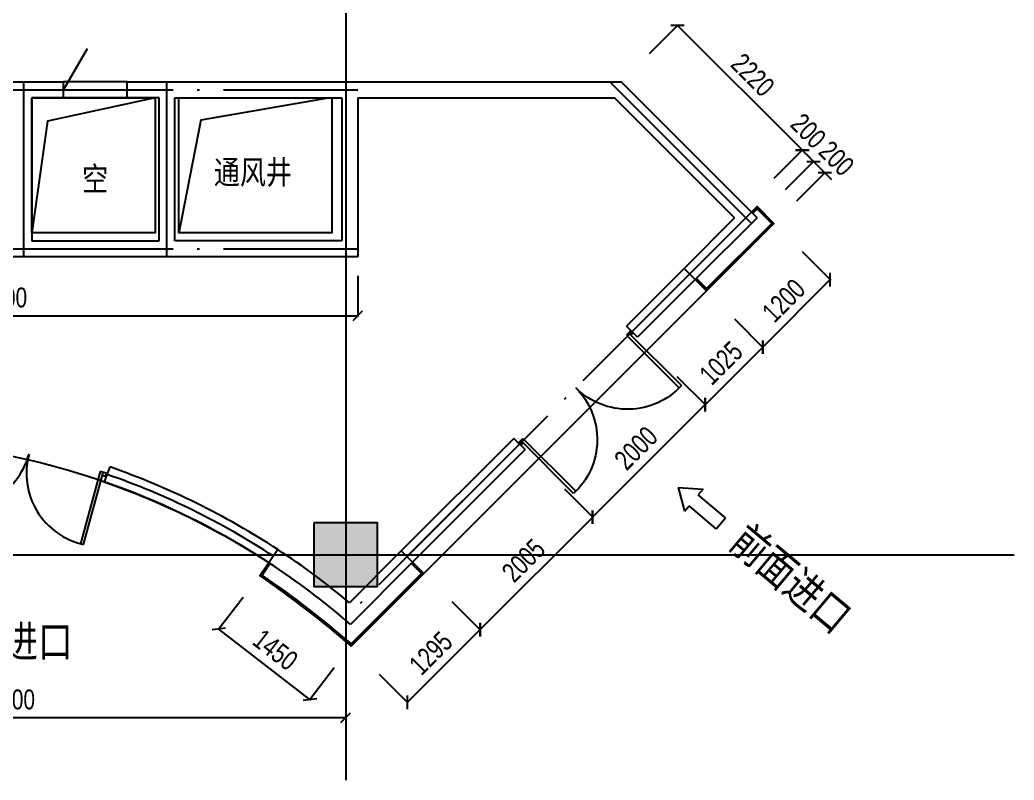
# Model space of a CAD drawing. Extents: x 52554 to 96099, y 96787 to 127580.
# Drawn here: x 77080 to 89585, y 102914 to 112481 of the extents above; entities that cross this region are included whole.
import ezdxf

# ---------------------------------------------------------------- set-up
doc = ezdxf.new("R2010")
doc.units = 0
doc.header["$LTSCALE"] = 300
doc.linetypes.add('100316总图道路$0$DOTE', pattern=[2.42, 2, -0.2, 0.02, -0.2])
doc.linetypes.add('CENTER', pattern=[2, 1.25, -0.25, 0.25, -0.25])
doc.layers.get('Defpoints').update_dxf_attribs({"color": 212})
doc.layers.add('0-土建-Defpoints', color=212, linetype='Continuous', plot=False)
for name, color, linetype in [('0-土建-DOTE', 251, 'Continuous'), ('0-土建-其他', 230, 'Continuous'), ('0-土建-房间名称', 7, 'Continuous'), ('0-土建-柱', 7, 'Continuous'), ('0-土建-窗', 4, 'Continuous'), ('0-土建-门窗', 4, 'Continuous'), ('0-土建墙体', 7, 'Continuous'), ('DIM', 3, 'Continuous'), ('新增油烟管井2014-08-06', 2, 'Continuous'), ('轴线', 10, 'CENTER')]:
    doc.layers.add(name, color=color, linetype=linetype)
doc.layers.add('H-外墙百叶', color=3, linetype='Continuous', lineweight=25)
doc.styles.get("Standard").update_dxf_attribs({"font": 'arial.ttf', "width": 0.75})
doc.styles.add('黑体', font='simhei.ttf', dxfattribs={"width": 0.8})
doc.dimstyles.new('DIM-200MM', dxfattribs={"dimtxt": 250, "dimasz": 120, "dimexe": 10, "dimexo": 100, "dimgap": 100, "dimtad": 1, "dimdec": 0, "dimrnd": 5, "dimzin": 1, "dimdsep": 46, "dimtxsty": 'Standard', "dimblk": 'OBLIQUE', "dimcen": 0.5, "dimdle": 1, "dimclrd": 256, "dimclre": 256, "dimclrt": 7, "dimaunit": 1, "dimadec": 0, "dimazin": 0, "dimtfac": 1, "dimtdec": 0, "dimtix": 1, "dimtmove": 2, "dimatfit": 3, "dimfxl": 500, "dimfxlon": 1, "dimtolj": 1, "dimtzin": 1, "dimarcsym": 0})

# ---------------------------------------------------------------- blocks, each defined once
blk = doc.blocks.new('南区-墙-1F$0$DOOR_C01')
for p, q in [((-0.48, 0.4596), (-0.48, -0.01)), ((-0.46, -0.01), (-0.46, 0.46)), ((0.46, -0.01), (0.46, 0.46)), ((0.48, 0.4596), (0.48, -0.01)), ((-0.5, -0.01), (-0.5, 0.01)), ((-0.5, 0.01), (-0.48, 0.01)), ((0.5, 0.01), (0.48, 0.01)), ((0.5, -0.01), (0.5, 0.01)), ((-0.5, -0.01), (-0.46, -0.01)), ((0.5, -0.01), (0.46, -0.01))]:
    blk.add_line(p, q)
for centre, start, end in [((-0.46, 0), 0, 92.49191), ((0.46, 0), 87.50809, 180)]:
    blk.add_arc(centre, 0.46, start, end)
blk = doc.blocks.new('_Oblique')
at = {"color": 0, "linetype": 'ByBlock', "lineweight": -2}
blk.add_line((-0.5, -0.5), (0.5, 0.5), dxfattribs=at)
blk = doc.blocks.new('*D250')
at = {"layer": 'Defpoints', "color": 0, "transparency": 16777216}
for p in [(81130, 123750), (72630, 111700), (81130, 111700)]:
    blk.add_point(p, dxfattribs=at)
at = {"layer": 'DIM', "lineweight": -2, "transparency": 16777216}
for p, q in [((72629, 123750), (81131, 123750)), ((72630, 123250), (72630, 123760)), ((81130, 123250), (81130, 123760))]:
    blk.add_line(p, q, dxfattribs=at)
at = {"layer": 'DIM', "lineweight": -2, "transparency": 16777216, "xscale": 120, "yscale": 120, "zscale": 120, "rotation": 180}
blk.add_blockref('_Oblique', (72630, 123750), dxfattribs=at)
at = {"layer": 'DIM', "lineweight": -2, "transparency": 16777216, "xscale": 120, "yscale": 120, "zscale": 120}
blk.add_blockref('_Oblique', (81130, 123750), dxfattribs=at)
at = {"layer": 'DIM', "color": 7, "transparency": 16777216, "insert": (76880, 123978), "char_height": 250, "attachment_point": 5}
blk.add_mtext('\\A1;8500', dxfattribs=at)
blk = doc.blocks.new('*D251')
at = {"layer": 'Defpoints', "color": 0, "transparency": 16777216}
for p in [(81330, 123750), (81130, 111500), (81330, 111500)]:
    blk.add_point(p, dxfattribs=at)
at = {"layer": 'DIM', "lineweight": -2, "transparency": 16777216}
for p, q in [((81130, 123750), (81010, 123750)), ((81130, 123250), (81130, 123760)), ((81130, 123750), (81330, 123750)), ((81330, 123250), (81330, 123760)), ((81330, 123750), (81450, 123750))]:
    blk.add_line(p, q, dxfattribs=at)
at = {"layer": 'DIM', "lineweight": -2, "transparency": 16777216, "xscale": 120, "yscale": 120, "zscale": 120}
blk.add_blockref('_Oblique', (81130, 123750), dxfattribs=at)
at = {"layer": 'DIM', "lineweight": -2, "transparency": 16777216, "xscale": 120, "yscale": 120, "zscale": 120, "rotation": 180}
blk.add_blockref('_Oblique', (81330, 123750), dxfattribs=at)
at = {"layer": 'DIM', "color": 7, "transparency": 16777216, "insert": (81230, 123978), "char_height": 250, "attachment_point": 5}
blk.add_mtext('\\A1;200', dxfattribs=at)
blk = doc.blocks.new('*D252')
at = {"layer": 'Defpoints', "color": 0, "transparency": 16777216}
for p in [(84642, 123750), (81330, 111700), (84642, 111700)]:
    blk.add_point(p, dxfattribs=at)
at = {"layer": 'DIM', "lineweight": -2, "transparency": 16777216}
for p, q in [((81329, 123750), (84643, 123750)), ((81330, 123250), (81330, 123760)), ((84642, 123250), (84642, 123760))]:
    blk.add_line(p, q, dxfattribs=at)
at = {"layer": 'DIM', "lineweight": -2, "transparency": 16777216, "xscale": 120, "yscale": 120, "zscale": 120, "rotation": 180}
blk.add_blockref('_Oblique', (81330, 123750), dxfattribs=at)
at = {"layer": 'DIM', "lineweight": -2, "transparency": 16777216, "xscale": 120, "yscale": 120, "zscale": 120}
blk.add_blockref('_Oblique', (84642, 123750), dxfattribs=at)
at = {"layer": 'DIM', "color": 7, "transparency": 16777216, "insert": (82986, 123978), "char_height": 250, "attachment_point": 5}
blk.add_mtext('\\A1;3310', dxfattribs=at)
blk = doc.blocks.new('*D253')
at = {"layer": 'Defpoints', "color": 0, "transparency": 16777216}
for p in [(85352, 112410), (84454, 111511), (86023, 109942)]:
    blk.add_point(p, dxfattribs=at)
at = {"layer": 'DIM', "lineweight": -2, "transparency": 16777216}
for p, q in [((84999, 112057), (85359, 112417)), ((86922, 110840), (85352, 112411)), ((86568, 110488), (86928, 110848))]:
    blk.add_line(p, q, dxfattribs=at)
at = {"layer": 'DIM', "lineweight": -2, "transparency": 16777216, "xscale": 120, "yscale": 120, "zscale": 120}
for p, rotation in [((85352, 112410), 134.9999999996257), ((86921, 110841), 314.9999999996256)]:
    blk.add_blockref('_Oblique', p, dxfattribs=dict(at, rotation=rotation))
at = {"layer": 'DIM', "color": 7, "transparency": 16777216, "insert": (86298, 111787), "char_height": 250, "attachment_point": 5, "rotation": 315}
blk.add_mtext('\\A1;2220', dxfattribs=at)
blk = doc.blocks.new('*D254')
at = {"layer": 'Defpoints', "color": 0, "transparency": 16777216}
for p in [(87063, 110700), (85881, 109801), (86023, 109660)]:
    blk.add_point(p, dxfattribs=at)
at = {"layer": 'DIM', "lineweight": -2, "transparency": 16777216}
for p, q in [((86568, 110488), (86928, 110848)), ((86921, 110842), (87064, 110699)), ((86709, 110346), (87070, 110707))]:
    blk.add_line(p, q, dxfattribs=at)
at = {"layer": 'DIM', "lineweight": -2, "transparency": 16777216, "xscale": 120, "yscale": 120, "zscale": 120}
for p, rotation in [((86921, 110841), 134.9999999995902), ((87063, 110700), 314.9999999995902)]:
    blk.add_blockref('_Oblique', p, dxfattribs=dict(at, rotation=rotation))
at = {"layer": 'DIM', "color": 7, "transparency": 16777216, "insert": (86997, 111083), "char_height": 250, "attachment_point": 5, "rotation": 315}
blk.add_mtext('\\A1;200', dxfattribs=at)
blk = doc.blocks.new('*D255')
at = {"layer": 'Defpoints', "color": 0, "transparency": 16777216}
for p in [(87204, 110558), (86164, 109801), (86305, 109660)]:
    blk.add_point(p, dxfattribs=at)
at = {"layer": 'DIM', "lineweight": -2, "transparency": 16777216}
for p, q in [((86709, 110346), (87070, 110707)), ((87063, 110700), (86978, 110785)), ((87063, 110700), (87204, 110558)), ((86851, 110205), (87211, 110565)), ((87204, 110558), (87289, 110473))]:
    blk.add_line(p, q, dxfattribs=at)
at = {"layer": 'DIM', "lineweight": -2, "transparency": 16777216, "xscale": 120, "yscale": 120, "zscale": 120}
for p, rotation in [((87063, 110700), 315.0000000000089), ((87204, 110558), 135.0000000000089)]:
    blk.add_blockref('_Oblique', p, dxfattribs=dict(at, rotation=rotation))
at = {"layer": 'DIM', "color": 7, "transparency": 16777216, "insert": (87351, 110737), "char_height": 250, "attachment_point": 5, "rotation": 315}
blk.add_mtext('\\A1;200', dxfattribs=at)
blk = doc.blocks.new('*D262')
at = {"layer": 'Defpoints', "color": 0, "transparency": 16777216}
for p in [(85027, 111457), (84178, 110608), (86423, 108363)]:
    blk.add_point(p, dxfattribs=at)
at = {"layer": 'DIM', "lineweight": -2, "transparency": 16777216}
for p, q in [((86918, 109565), (87279, 109205)), ((87273, 109212), (86423, 108362)), ((86070, 108717), (86430, 108356))]:
    blk.add_line(p, q, dxfattribs=at)
at = {"layer": 'DIM', "lineweight": -2, "transparency": 16777216, "xscale": 120, "yscale": 120, "zscale": 120}
for p, rotation in [((87272, 109212), 45.00000000000792), ((86423, 108363), 225.0000000000078)]:
    blk.add_blockref('_Oblique', p, dxfattribs=dict(at, rotation=rotation))
at = {"layer": 'DIM', "color": 7, "transparency": 16777216, "insert": (86687, 108948), "char_height": 250, "attachment_point": 5, "rotation": 45}
blk.add_mtext('\\A1;1200', dxfattribs=at)
blk = doc.blocks.new('*D263')
at = {"layer": 'Defpoints', "color": 0, "transparency": 16777216}
for p in [(84037, 110750), (83312, 110025), (85698, 107638)]:
    blk.add_point(p, dxfattribs=at)
at = {"layer": 'DIM', "lineweight": -2, "transparency": 16777216}
for p, q in [((86070, 108717), (86430, 108356)), ((86424, 108364), (85698, 107638)), ((85345, 107992), (85706, 107631))]:
    blk.add_line(p, q, dxfattribs=at)
at = {"layer": 'DIM', "lineweight": -2, "transparency": 16777216, "xscale": 120, "yscale": 120, "zscale": 120}
for p, rotation in [((86423, 108363), 45.00000000000232), ((85698, 107638), 225.0000000000023)]:
    blk.add_blockref('_Oblique', p, dxfattribs=dict(at, rotation=rotation))
at = {"layer": 'DIM', "color": 7, "transparency": 16777216, "insert": (85900, 108162), "char_height": 250, "attachment_point": 5, "rotation": 45}
blk.add_mtext('\\A1;1025', dxfattribs=at)
blk = doc.blocks.new('*D264')
at = {"layer": 'Defpoints', "color": 0, "transparency": 16777216}
for p in [(83227, 110110), (81813, 108695), (84284, 106224)]:
    blk.add_point(p, dxfattribs=at)
at = {"layer": 'DIM', "lineweight": -2, "transparency": 16777216}
for p, q in [((85345, 107992), (85706, 107631)), ((85699, 107639), (84284, 106223)), ((83931, 106578), (84291, 106217))]:
    blk.add_line(p, q, dxfattribs=at)
at = {"layer": 'DIM', "lineweight": -2, "transparency": 16777216, "xscale": 120, "yscale": 120, "zscale": 120}
for p, rotation in [((85698, 107638), 45), ((84284, 106224), 225)]:
    blk.add_blockref('_Oblique', p, dxfattribs=dict(at, rotation=rotation))
at = {"layer": 'DIM', "color": 7, "transparency": 16777216, "insert": (84830, 107092), "char_height": 250, "attachment_point": 5, "rotation": 45}
blk.add_mtext('\\A1;2000', dxfattribs=at)
blk = doc.blocks.new('*D265')
at = {"layer": 'Defpoints', "color": 0, "transparency": 16777216}
for p in [(81756, 108752), (80340, 107336), (82868, 104808)]:
    blk.add_point(p, dxfattribs=at)
at = {"layer": 'DIM', "lineweight": -2, "transparency": 16777216}
for p, q in [((83931, 106578), (84291, 106217)), ((84285, 106225), (82867, 104807)), ((82514, 105161), (82875, 104801))]:
    blk.add_line(p, q, dxfattribs=at)
at = {"layer": 'DIM', "lineweight": -2, "transparency": 16777216, "xscale": 120, "yscale": 120, "zscale": 120}
for p, rotation in [((84284, 106224), 44.99999999999881), ((82868, 104808), 224.9999999999988)]:
    blk.add_blockref('_Oblique', p, dxfattribs=dict(at, rotation=rotation))
at = {"layer": 'DIM', "color": 7, "transparency": 16777216, "insert": (83415, 105677), "char_height": 250, "attachment_point": 5, "rotation": 45}
blk.add_mtext('\\A1;2005', dxfattribs=at)
blk = doc.blocks.new('*D266')
at = {"layer": 'Defpoints', "color": 0, "transparency": 16777216}
for p in [(80623, 107053), (79708, 106138), (81953, 103893)]:
    blk.add_point(p, dxfattribs=at)
at = {"layer": 'DIM', "lineweight": -2, "transparency": 16777216}
for p, q in [((82514, 105161), (82875, 104801)), ((82868, 104808), (81952, 103892)), ((81599, 104246), (81960, 103886))]:
    blk.add_line(p, q, dxfattribs=at)
at = {"layer": 'DIM', "lineweight": -2, "transparency": 16777216, "xscale": 120, "yscale": 120, "zscale": 120}
for p, rotation in [((82868, 104808), 45.00000000000232), ((81953, 103893), 225.0000000000023)]:
    blk.add_blockref('_Oblique', p, dxfattribs=dict(at, rotation=rotation))
at = {"layer": 'DIM', "color": 7, "transparency": 16777216, "insert": (82249, 104511), "char_height": 250, "attachment_point": 5, "rotation": 45}
blk.add_mtext('\\A1;1295', dxfattribs=at)
blk = doc.blocks.new('*D270')
at = {"layer": 'Defpoints', "color": 0, "transparency": 16777216}
for p in [(80529, 106041), (81675, 105156), (79582, 104815)]:
    blk.add_point(p, dxfattribs=at)
at = {"layer": 'DIM', "lineweight": -2, "transparency": 16777216}
for p, q in [((79888, 105211), (79576, 104807)), ((80729, 103930), (79581, 104816)), ((81034, 104326), (80722, 103922))]:
    blk.add_line(p, q, dxfattribs=at)
at = {"layer": 'DIM', "lineweight": -2, "transparency": 16777216, "xscale": 120, "yscale": 120, "zscale": 120}
for p, rotation in [((79582, 104815), 142.3245000558911), ((80729, 103930), 322.3245000558911)]:
    blk.add_blockref('_Oblique', p, dxfattribs=dict(at, rotation=rotation))
at = {"layer": 'DIM', "color": 7, "transparency": 16777216, "insert": (80294, 104553), "char_height": 250, "attachment_point": 5, "rotation": 322.3245}
blk.add_mtext('\\A1;1450', dxfattribs=at)
blk = doc.blocks.new('*D284')
at = {"layer": 'Defpoints', "color": 0, "transparency": 16777216}
for p in [(72430, 109500), (81330, 109500), (81330, 108758)]:
    blk.add_point(p, dxfattribs=at)
at = {"layer": 'DIM', "lineweight": -2, "transparency": 16777216}
for p, q in [((72430, 109258), (72430, 108748)), ((81330, 109258), (81330, 108748)), ((72429, 108758), (81331, 108758))]:
    blk.add_line(p, q, dxfattribs=at)
at = {"layer": 'DIM', "lineweight": -2, "transparency": 16777216, "xscale": 120, "yscale": 120, "zscale": 120, "rotation": 180}
blk.add_blockref('_Oblique', (72430, 108758), dxfattribs=at)
at = {"layer": 'DIM', "lineweight": -2, "transparency": 16777216, "xscale": 120, "yscale": 120, "zscale": 120}
blk.add_blockref('_Oblique', (81330, 108758), dxfattribs=at)
at = {"layer": 'DIM', "color": 7, "transparency": 16777216, "insert": (76880, 108986), "char_height": 250, "attachment_point": 5}
blk.add_mtext('\\A1;8900', dxfattribs=at)
blk = doc.blocks.new('*D316')
at = {"layer": 'Defpoints', "color": 0, "transparency": 16777216}
for p in [(72779, 104500), (81179, 104500), (72779, 103700)]:
    blk.add_point(p, dxfattribs=at)
at = {"layer": 'DIM', "lineweight": -2, "transparency": 16777216}
for p, q in [((72779, 104200), (72779, 103690)), ((81179, 104200), (81179, 103690)), ((81180, 103700), (72778, 103700))]:
    blk.add_line(p, q, dxfattribs=at)
at = {"layer": 'DIM', "lineweight": -2, "transparency": 16777216, "xscale": 120, "yscale": 120, "zscale": 120}
for p, rotation in [((72779, 103700), 179.9999999999999), ((81179, 103700), 359.9999999999999)]:
    blk.add_blockref('_Oblique', p, dxfattribs=dict(at, rotation=rotation))
at = {"layer": 'DIM', "color": 7, "transparency": 16777216, "insert": (76979, 103928), "char_height": 250, "attachment_point": 5}
blk.add_mtext('\\A1;8400', dxfattribs=at)
blk = doc.blocks.new('气流方向')
at = {"color": 2}
for p, q in [((84.2, 92), (84.2, 45)), ((210, 0), (84.2, 92)), ((-138.8, -45), (-138.8, 45)), ((-138.8, 45), (84.2, 45)), ((210, 0), (84.2, -88)), ((-138.8, -45), (84.2, -45)), ((84.2, -88), (84.2, -45))]:
    blk.add_line(p, q, dxfattribs=at)

msp = doc.modelspace()

# ---------------------------------------------------------------- hatches: boundary and pattern name
msp.add_hatch(color=251).paths.add_polyline_path([(80779, 106150), (80779, 105350), (81579, 105350), (81579, 106150)])

# ---------------------------------------------------------------- linework, layer by layer
at = {"color": 251}
msp.add_lwpolyline([(80779, 106150), (80779, 105350), (81579, 105350), (81579, 106150)], close=True, dxfattribs=at)
at = {"layer": '0-土建-Defpoints'}
for points in [[(77230.2, 111500), (78780.2, 111500), (78780.2, 109800), (77230.2, 109800)], [(79080.2, 111500), (81005.3, 111500), (81005.3, 109800), (79080.2, 109800)]]:
    msp.add_lwpolyline(points, close=True, dxfattribs=at)
at = {"layer": '0-土建-DOTE', "linetype": '100316总图道路$0$DOTE', "ltscale": 5}
for p, q in [((77130.2, 109500), (77130.2, 111700)), ((78930.2, 109500), (78930.2, 111700)), ((84500.6, 111700), (86281.8, 109918.8)), ((72380.2, 111600), (81330.2, 111600)), ((86281.8, 110060.2), (81161.6, 104939.9)), ((72380.2, 109600), (81330.2, 109600))]:
    msp.add_line(p, q, dxfattribs=at)
at = {"layer": '0-土建-其他', "color": 8}
for points in [[(78780.2, 111500), (78780.2, 109800), (77230.2, 109800)], [(81005.3, 111500), (81005.3, 109800), (79080.2, 109800), (79080.2, 111500)]]:
    msp.add_lwpolyline(points, dxfattribs=at)
at = {"layer": '0-土建-房间名称'}
for points in [[(78780.2, 111500), (77426.6, 111204), (77230.2, 109800)], [(80980.2, 111500), (79356.4, 111217.8), (79080.2, 109800)]]:
    msp.add_lwpolyline(points, dxfattribs=at)
at = {"layer": '0-土建-柱'}
msp.add_line((81245.7, 104599.8), (86564.7, 109918.8), dxfattribs=at)
msp.add_lwpolyline([(78140.7, 106667.4, -0.061519), (80212.7, 105649.9)], format="xyb", dxfattribs=at)
msp.add_lwpolyline([(80779, 106150), (80779, 105350), (81579, 105350), (81579, 106150)], close=True, dxfattribs=at)
at = {"layer": '0-土建-窗'}
for p, q in [((85433.3, 109353.1), (84708.5, 108628.3)), ((85504, 109282.4), (84779.2, 108557.6)), ((85574.7, 109211.7), (84850, 108486.9)), ((84850, 108486.9), (84708.5, 108628.3)), ((83294.3, 107214.1), (81877.8, 105797.6)), ((83435.7, 107072.7), (83294.3, 107214.1)), ((83365, 107143.4), (81948.5, 105726.9)), ((83435.7, 107072.7), (82019.2, 105656.2))]:
    msp.add_line(p, q, dxfattribs=at)
for radius, start, end in [(9616.4, 56.77638, 70.85543), (9516.4, 56.79028, 70.87048)]:
    msp.add_arc((75057.3, 97770.2), radius, start, end, dxfattribs=at)
at = {"layer": '0-土建-门窗'}
for p, q in [((77630.2, 111600), (77930.2, 112119.6)), ((78430.2, 111700), (77630.2, 111700)), ((78430.2, 111500), (77630.2, 111500))]:
    msp.add_line(p, q, dxfattribs=at)
msp.add_arc((75057.3, 97770.2), 9416.4, 56.80448, 81.47456, dxfattribs=at)
at = {"layer": '0-土建墙体'}
for p, q in [((76630.2, 111700), (77630.2, 111700)), ((77630.2, 111500), (77630.2, 111700)), ((78430.2, 111700), (81330.2, 111700)), ((78430.2, 111500), (78430.2, 111700)), ((81130.2, 111700), (83430.2, 111700)), ((83430.2, 111700), (84642, 111700)), ((86352.6, 109989.5), (84642, 111700)), ((77630.2, 111500), (77230.2, 111500)), ((77230.2, 111500), (77230.2, 109700)), ((78830.2, 111500), (78430.2, 111500)), ((78830.2, 109700), (78830.2, 111500)), ((79030.2, 111500), (81130.2, 111500)), ((79030.2, 109700), (79030.2, 111500)), ((81130.2, 111500), (81130.2, 109700)), ((81330.2, 111500), (83430.2, 111500)), ((81330.2, 111500), (81330.2, 109500)), ((83430.2, 111500), (84559.2, 111500)), ((86069.7, 109989.5), (84559.2, 111500)), ((86069.7, 109989.5), (85433.3, 109353.1)), ((86352.6, 109989.5), (85574.7, 109211.7)), ((77230.2, 109700), (78830.2, 109700)), ((81130.2, 109700), (79030.2, 109700)), ((81330.2, 109500), (72430.2, 109500)), ((85574.7, 109211.7), (85433.3, 109353.1)), ((78211, 106854.7), (78140.7, 106667.4)), ((80326.2, 105814.6), (80212.7, 105649.9)), ((81877.8, 105797.6), (81226.8, 105146.6)), ((82019.2, 105656.2), (81877.8, 105797.6)), ((82019.2, 105656.2), (81237.6, 104874.5))]:
    msp.add_line(p, q, dxfattribs=at)
for points in [[(86281.8, 110060.2), (86352.6, 110130.9), (86564.7, 109918.8), (85716.2, 109070.2), (85574.7, 109211.7)], [(86296, 110046.1), (86352.6, 110102.6), (86536.4, 109918.8), (85716.2, 109098.5), (85588.9, 109225.8)]]:
    msp.add_lwpolyline(points, dxfattribs=at)
for points in [[(80212.7, 105649.9), (80099.3, 105485.1, -0.0282278), (81245.7, 104599.8), (82160.7, 105514.8), (82019.2, 105656.2)], [(80229.2, 105638.5), (80127.1, 105490.2, -0.0272049), (81245, 104627.4), (82132.4, 105514.8), (82005.1, 105642)]]:
    msp.add_lwpolyline(points, format="xyb", dxfattribs=at)
for radius, start, end in [(9616.4, 50.09127, 56.77638), (9416.4, 48.97883, 56.80448)]:
    msp.add_arc((75057.3, 97770.2), radius, start, end, dxfattribs=at)
at = {"layer": '轴线', "ltscale": 500}
for p, q in [((81179, 125293), (81179, 102914.5)), ((57960.3, 105750), (89585.2, 105750))]:
    msp.add_line(p, q, dxfattribs=at)

# ---------------------------------------------------------------- block references
at = {"layer": '0-土建-门窗'}
for p, xscale, yscale, zscale, rotation in [((84072.1, 107850.5), -1999.999999999958, 1999.999999999958, 1999.999999999983, 224.9999999999662), ((77194.9, 107017), 1999.999999999999, 1999.999999999999, 1999.999999999999, 164.8502812921498)]:
    msp.add_blockref('南区-墙-1F$0$DOOR_C01', p, dxfattribs=dict(at, xscale=xscale, yscale=yscale, zscale=zscale, rotation=rotation))
at = {"layer": 'H-外墙百叶', "xscale": -2, "yscale": 2, "zscale": 2, "rotation": 319.9999999999999}
msp.add_blockref('气流方向', (85683.6, 106325.5), dxfattribs=at)

# ---------------------------------------------------------------- texts
at = {"layer": '新增油烟管井2014-08-06', "color": 0, "style": '黑体', "width": 0.8}
for s, height, p in [('空', 300, (77862.5, 110330.5)), ('通风井', 300, (79519.8, 110412.8)), ('前面进口', 400, (75997.9, 104461.4))]:
    msp.add_text(s, height=height, dxfattribs=at).set_placement(p)
msp.add_text('前面进口', height=400, rotation=320, dxfattribs=at).set_placement((85981.7, 105858.5))

# ---------------------------------------------------------------- dimensions: what is measured, and where the dimension line sits
at = {"layer": 'DIM'}
for p1, p2, distance, picture, middle in [((72630.2, 111700), (81130.2, 111700), 12050, '*D250', (76880.2, 123977.6)), ((81130.2, 111500), (81330.2, 111500), 12250, '*D251', (81230.2, 123977.6)), ((81330.2, 111700), (84642, 111700), 12050, '*D252', (82986.1, 123977.7)), ((86022.6, 109942.4), (84453.5, 111511.5), -1271.1, '*D253', (86297.8, 111786.7)), ((85026.8, 111456.7), (84178.3, 110608.2), 3174.9, '*D262', (86686.6, 108948.4)), ((84036.8, 110749.6), (83312, 110024.8), 3374.9, '*D263', (85899.9, 108161.7)), ((83227.2, 110109.6), (81813, 108695.4), 3494.9, '*D264', (84830.4, 107092.2)), ((72430.2, 109500), (81330.2, 109500), -741.9, '*D284', (76880.2, 108985.8)), ((81756.4, 108752), (80339.9, 107335.5), 3574.9, '*D265', (83415.1, 105676.9)), ((80622.8, 107052.7), (79707.8, 106137.7), 3174.9, '*D266', (82249.3, 104511.1)), ((81675.3792, 105156.2021), (80528.9297, 106041.4962), 1549.0992, '*D270', (80294.4956, 104552.9367)), ((81179, 104500), (72779, 104500), 800, '*D316', (76979, 103927.6))]:
    dim = msp.add_aligned_dim(p1=p1, p2=p2, distance=distance, dimstyle='DIM-200MM', dxfattribs=at)
    dim.commit()
    dim.dimension.update_dxf_attribs({"geometry": picture, "text_midpoint": middle})
for base, p1, p2, picture, middle in [((87062.8, 110699.8), (85881.2, 109801), (86022.6, 109659.5), '*D254', (86997.3, 111083.5)), ((87204.3, 110558.3), (86164, 109801), (86305.5, 109659.5), '*D255', (87351.4, 110736.8))]:
    dim = msp.add_linear_dim(base=base, p1=p1, p2=p2, angle=315, dimstyle='DIM-200MM', dxfattribs=at)
    dim.commit()
    dim.dimension.update_dxf_attribs({"geometry": picture, "text_midpoint": middle, "dimtype": 161})

doc.saveas('drawing.dxf')
